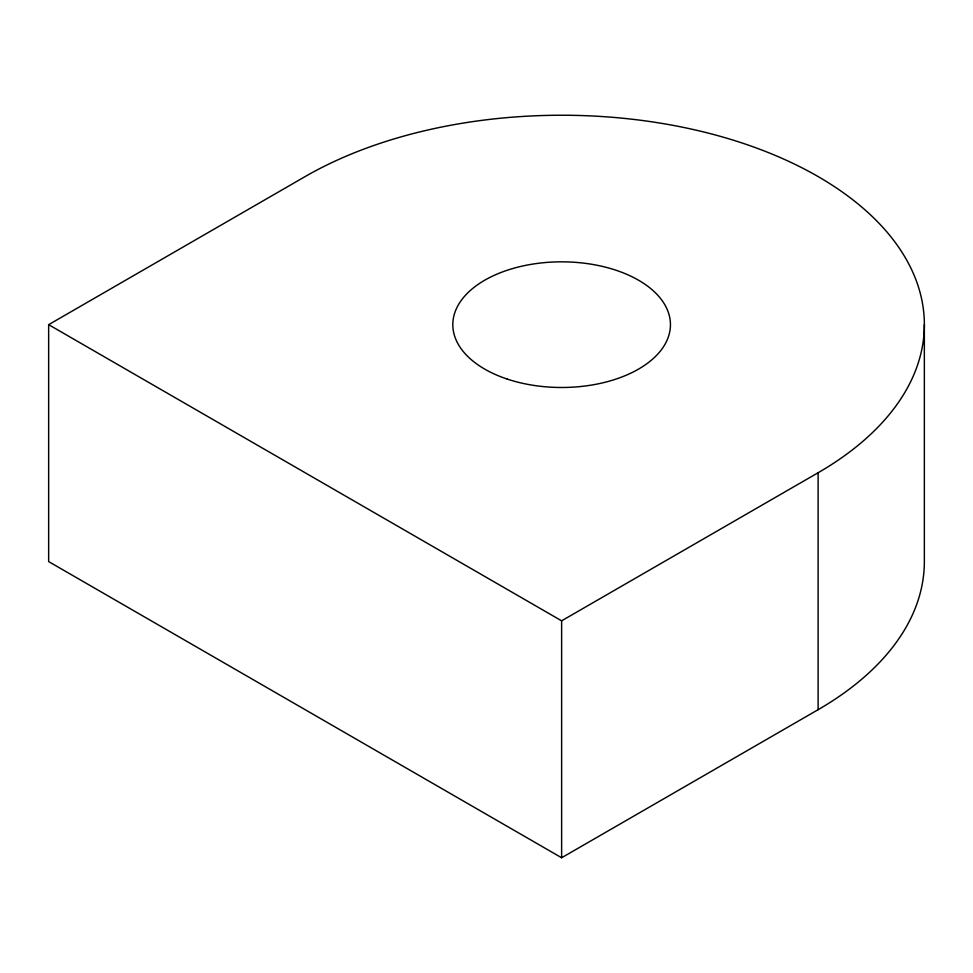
<?xml version="1.0" encoding="UTF-8"?>
<svg xmlns="http://www.w3.org/2000/svg" width="973" height="973" viewBox="0 0 973 973"><rect width="100%" height="100%" fill="white"/><g stroke="black" fill="none" stroke-linecap="round" stroke-linejoin="round"><path stroke-width="1.46" d="M48.65 324.666L305.133 176.575A362.722 209.414 0 0 1 818.111 176.575A362.722 209.414 0 0 1 818.111 472.744L818.111 709.682L561.628 857.76L48.65 561.591L48.65 324.666L561.628 620.823L818.111 472.744M924.35 324.666L924.35 561.591A362.722 209.414 0 0 1 818.111 709.682M561.628 620.823L561.628 857.76M507.213 379.069A108.818 62.831 0 0 0 670.446 324.666A108.818 62.831 0 0 0 507.213 270.251A108.818 62.831 0 0 0 507.213 379.069"/></g></svg>
